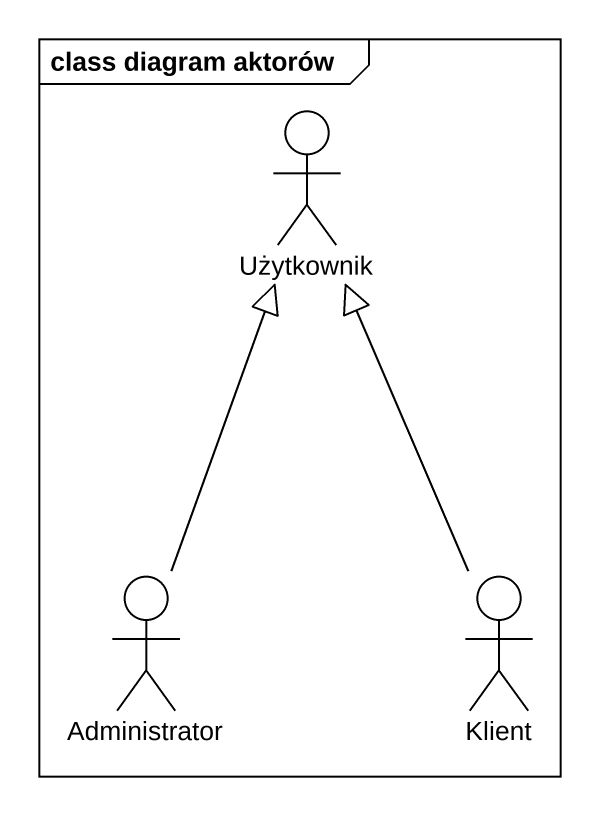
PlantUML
@startuml
mainframe class diagram aktorów
actor Użytkownik
actor Administrator
actor Klient
Administrator -up-|> Użytkownik
Klient -up-|> Użytkownik
@enduml
